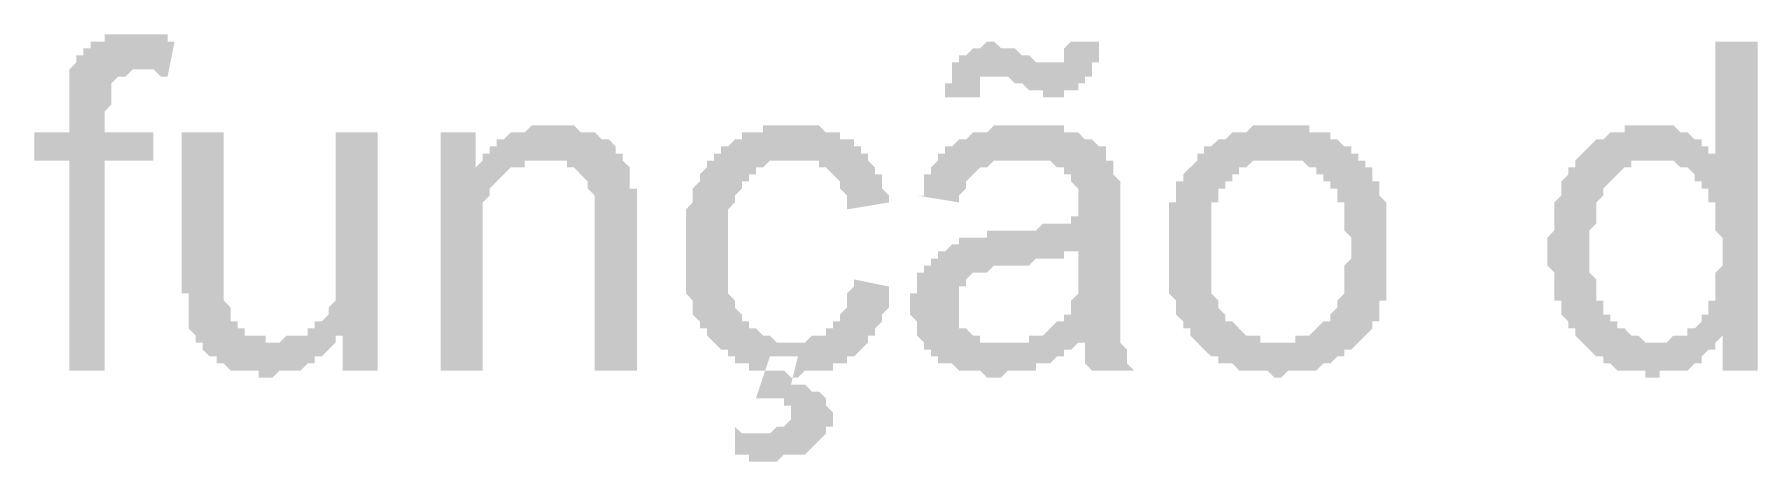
# Model space of a CAD drawing. Header units: millimetres. Extents: x 3949 to 6216, y -1987 to -943.
# Drawn here: x 5006.58 to 5018.59, y -1675 to -1672.02 of the extents above; entities that cross this region are included whole.
import ezdxf

# ---------------------------------------------------------------- set-up
doc = ezdxf.new("R2010")
doc.units = ezdxf.units.MM
doc.layers.add('PADRÃO DE ENTRADA', color=7, linetype='Continuous', lineweight=0)

msp = doc.modelspace()

# ---------------------------------------------------------------- hatches: boundary and pattern name
at = {"layer": 'PADRÃO DE ENTRADA', "transparency": 33554559}
for points in [[(5006.826, -1674.364), (5006.826, -1672.9), (5006.582, -1672.9), (5006.582, -1672.704), (5006.826, -1672.704), (5006.826, -1672.509), (5006.826, -1672.46), (5006.826, -1672.46), (5006.826, -1672.411), (5006.826, -1672.362), (5006.826, -1672.362), (5006.826, -1672.314), (5006.826, -1672.265), (5006.826, -1672.265), (5006.875, -1672.216), (5006.875, -1672.216), (5006.875, -1672.167), (5006.924, -1672.167), (5006.924, -1672.118), (5006.973, -1672.118), (5006.973, -1672.118), (5006.973, -1672.07), (5007.022, -1672.07), (5007.022, -1672.07), (5007.071, -1672.07), (5007.071, -1672.021), (5007.119, -1672.021), (5007.168, -1672.021), (5007.168, -1672.021), (5007.217, -1672.021), (5007.266, -1672.021), (5007.266, -1672.021), (5007.315, -1672.021), (5007.315, -1672.021), (5007.363, -1672.021), (5007.412, -1672.021), (5007.412, -1672.021), (5007.461, -1672.021), (5007.51, -1672.021), (5007.51, -1672.07), (5007.559, -1672.07), (5007.51, -1672.314), (5007.461, -1672.314), (5007.412, -1672.265), (5007.412, -1672.265), (5007.363, -1672.265), (5007.315, -1672.265), (5007.315, -1672.265), (5007.266, -1672.265), (5007.266, -1672.265), (5007.217, -1672.314), (5007.217, -1672.314), (5007.168, -1672.314), (5007.168, -1672.314), (5007.168, -1672.314), (5007.119, -1672.362), (5007.119, -1672.362), (5007.119, -1672.411), (5007.119, -1672.411), (5007.119, -1672.46), (5007.119, -1672.509), (5007.071, -1672.558), (5007.071, -1672.704), (5007.412, -1672.704), (5007.412, -1672.9), (5007.071, -1672.9), (5007.071, -1674.364)], [(5008.73, -1674.364), (5008.73, -1674.12), (5008.682, -1674.12), (5008.682, -1674.169), (5008.682, -1674.169), (5008.633, -1674.218), (5008.633, -1674.218), (5008.584, -1674.266), (5008.584, -1674.266), (5008.535, -1674.266), (5008.535, -1674.315), (5008.486, -1674.315), (5008.486, -1674.315), (5008.438, -1674.364), (5008.438, -1674.364), (5008.389, -1674.364), (5008.34, -1674.364), (5008.34, -1674.364), (5008.291, -1674.364), (5008.291, -1674.364), (5008.242, -1674.413), (5008.193, -1674.413), (5008.193, -1674.413), (5008.145, -1674.413), (5008.145, -1674.364), (5008.096, -1674.364), (5008.047, -1674.364), (5008.047, -1674.364), (5007.998, -1674.364), (5007.998, -1674.364), (5007.949, -1674.364), (5007.901, -1674.315), (5007.901, -1674.315), (5007.852, -1674.315), (5007.852, -1674.266), (5007.803, -1674.266), (5007.803, -1674.266), (5007.754, -1674.218), (5007.754, -1674.218), (5007.754, -1674.169), (5007.705, -1674.169), (5007.705, -1674.12), (5007.705, -1674.12), (5007.656, -1674.071), (5007.656, -1674.071), (5007.656, -1674.022), (5007.656, -1673.974), (5007.656, -1673.974), (5007.656, -1673.974), (5007.656, -1673.925), (5007.656, -1673.925), (5007.656, -1673.876), (5007.656, -1673.827), (5007.608, -1673.827), (5007.608, -1673.778), (5007.608, -1673.729), (5007.608, -1673.729), (5007.608, -1672.704), (5007.901, -1672.704), (5007.901, -1673.632), (5007.901, -1673.681), (5007.901, -1673.681), (5007.901, -1673.729), (5007.901, -1673.778), (5007.901, -1673.827), (5007.901, -1673.827), (5007.901, -1673.876), (5007.901, -1673.876), (5007.949, -1673.925), (5007.949, -1673.925), (5007.949, -1673.925), (5007.949, -1673.974), (5007.949, -1674.022), (5007.998, -1674.022), (5007.998, -1674.071), (5008.047, -1674.071), (5008.047, -1674.071), (5008.047, -1674.12), (5008.096, -1674.12), (5008.145, -1674.12), (5008.145, -1674.12), (5008.193, -1674.12), (5008.193, -1674.169), (5008.242, -1674.169), (5008.242, -1674.169), (5008.291, -1674.169), (5008.34, -1674.12), (5008.34, -1674.12), (5008.389, -1674.12), (5008.389, -1674.12), (5008.438, -1674.12), (5008.486, -1674.12), (5008.486, -1674.071), (5008.535, -1674.071), (5008.535, -1674.022), (5008.584, -1674.022), (5008.584, -1674.022), (5008.633, -1673.974), (5008.633, -1673.974), (5008.633, -1673.925), (5008.633, -1673.925), (5008.682, -1673.876), (5008.682, -1673.876), (5008.682, -1673.827), (5008.682, -1673.827), (5008.682, -1673.778), (5008.682, -1673.729), (5008.682, -1673.729), (5008.682, -1673.681), (5008.682, -1673.632), (5008.682, -1673.583), (5008.682, -1673.583), (5008.682, -1672.704), (5008.975, -1672.704), (5008.975, -1674.364)], [(5009.414, -1674.364), (5009.414, -1672.704), (5009.658, -1672.704), (5009.658, -1672.948), (5009.707, -1672.9), (5009.707, -1672.9), (5009.707, -1672.851), (5009.756, -1672.851), (5009.756, -1672.802), (5009.805, -1672.802), (5009.805, -1672.753), (5009.853, -1672.753), (5009.853, -1672.753), (5009.902, -1672.704), (5009.902, -1672.704), (5009.951, -1672.704), (5009.951, -1672.704), (5010, -1672.704), (5010.049, -1672.655), (5010.049, -1672.655), (5010.097, -1672.655), (5010.146, -1672.655), (5010.146, -1672.655), (5010.195, -1672.655), (5010.195, -1672.655), (5010.244, -1672.655), (5010.244, -1672.655), (5010.293, -1672.655), (5010.342, -1672.655), (5010.342, -1672.655), (5010.39, -1672.704), (5010.439, -1672.704), (5010.439, -1672.704), (5010.488, -1672.704), (5010.488, -1672.704), (5010.537, -1672.753), (5010.586, -1672.753), (5010.586, -1672.753), (5010.634, -1672.802), (5010.634, -1672.802), (5010.634, -1672.851), (5010.683, -1672.851), (5010.683, -1672.9), (5010.683, -1672.9), (5010.732, -1672.948), (5010.732, -1672.948), (5010.732, -1672.997), (5010.732, -1673.046), (5010.732, -1673.046), (5010.732, -1673.046), (5010.732, -1673.095), (5010.781, -1673.095), (5010.781, -1673.144), (5010.781, -1673.144), (5010.781, -1673.192), (5010.781, -1673.241), (5010.781, -1673.241), (5010.781, -1673.29), (5010.781, -1673.339), (5010.781, -1674.364), (5010.488, -1674.364), (5010.488, -1673.339), (5010.488, -1673.29), (5010.488, -1673.241), (5010.488, -1673.241), (5010.488, -1673.192), (5010.488, -1673.144), (5010.488, -1673.144), (5010.439, -1673.095), (5010.439, -1673.095), (5010.439, -1673.095), (5010.439, -1673.046), (5010.439, -1673.046), (5010.39, -1672.997), (5010.39, -1672.997), (5010.342, -1672.948), (5010.342, -1672.948), (5010.293, -1672.948), (5010.293, -1672.9), (5010.244, -1672.9), (5010.244, -1672.9), (5010.195, -1672.9), (5010.146, -1672.9), (5010.146, -1672.9), (5010.097, -1672.9), (5010.097, -1672.9), (5010.049, -1672.9), (5010, -1672.9), (5010, -1672.948), (5009.951, -1672.948), (5009.902, -1672.948), (5009.902, -1672.948), (5009.853, -1672.997), (5009.853, -1672.997), (5009.853, -1672.997), (5009.805, -1673.046), (5009.805, -1673.046), (5009.805, -1673.046), (5009.756, -1673.095), (5009.756, -1673.095), (5009.756, -1673.144), (5009.756, -1673.144), (5009.707, -1673.192), (5009.707, -1673.241), (5009.707, -1673.241), (5009.707, -1673.29), (5009.707, -1673.339), (5009.707, -1673.388), (5009.707, -1673.388), (5009.707, -1673.437), (5009.707, -1674.364)]]:
    msp.add_hatch(color=7, dxfattribs=at).paths.add_polyline_path(points)
h = msp.add_hatch(color=7, dxfattribs=at)
h.paths.add_polyline_path([(5013.905, -1674.169), (5013.857, -1674.169), (5013.808, -1674.218), (5013.808, -1674.218), (5013.759, -1674.218), (5013.759, -1674.266), (5013.71, -1674.266), (5013.71, -1674.266), (5013.661, -1674.315), (5013.612, -1674.315), (5013.612, -1674.315), (5013.564, -1674.315), (5013.564, -1674.315), (5013.564, -1674.364), (5013.515, -1674.364), (5013.515, -1674.364), (5013.466, -1674.364), (5013.417, -1674.364), (5013.417, -1674.364), (5013.368, -1674.364), (5013.32, -1674.413), (5013.32, -1674.413), (5013.271, -1674.413), (5013.222, -1674.413), (5013.173, -1674.364), (5013.173, -1674.364), (5013.124, -1674.364), (5013.075, -1674.364), (5013.075, -1674.364), (5013.027, -1674.364), (5013.027, -1674.364), (5012.978, -1674.315), (5012.929, -1674.315), (5012.929, -1674.315), (5012.88, -1674.315), (5012.88, -1674.266), (5012.88, -1674.266), (5012.831, -1674.266), (5012.831, -1674.218), (5012.783, -1674.218), (5012.783, -1674.169), (5012.783, -1674.169), (5012.734, -1674.12), (5012.734, -1674.12), (5012.734, -1674.071), (5012.734, -1674.071), (5012.734, -1674.022), (5012.685, -1673.974), (5012.685, -1673.974), (5012.685, -1673.925), (5012.685, -1673.925), (5012.685, -1673.876), (5012.685, -1673.827), (5012.734, -1673.827), (5012.734, -1673.778), (5012.734, -1673.778), (5012.734, -1673.729), (5012.734, -1673.681), (5012.783, -1673.681), (5012.783, -1673.681), (5012.783, -1673.632), (5012.831, -1673.632), (5012.831, -1673.583), (5012.88, -1673.583), (5012.88, -1673.534), (5012.88, -1673.534), (5012.929, -1673.534), (5012.978, -1673.485), (5012.978, -1673.485), (5013.027, -1673.485), (5013.027, -1673.437), (5013.075, -1673.437), (5013.124, -1673.437), (5013.124, -1673.437), (5013.173, -1673.437), (5013.173, -1673.437), (5013.222, -1673.437), (5013.222, -1673.388), (5013.271, -1673.388), (5013.32, -1673.388), (5013.368, -1673.388), (5013.417, -1673.388), (5013.417, -1673.388), (5013.466, -1673.388), (5013.515, -1673.388), (5013.564, -1673.388), (5013.564, -1673.388), (5013.612, -1673.339), (5013.661, -1673.339), (5013.661, -1673.339), (5013.71, -1673.339), (5013.759, -1673.339), (5013.759, -1673.339), (5013.808, -1673.339), (5013.808, -1673.29), (5013.857, -1673.29), (5013.857, -1673.29), (5013.857, -1673.241), (5013.857, -1673.241), (5013.857, -1673.241), (5013.857, -1673.192), (5013.857, -1673.144), (5013.857, -1673.095), (5013.857, -1673.095), (5013.808, -1673.046), (5013.808, -1673.046), (5013.808, -1672.997), (5013.808, -1672.997), (5013.759, -1672.997), (5013.759, -1672.948), (5013.759, -1672.948), (5013.71, -1672.948), (5013.71, -1672.948), (5013.661, -1672.9), (5013.612, -1672.9), (5013.612, -1672.9), (5013.564, -1672.9), (5013.515, -1672.9), (5013.515, -1672.9), (5013.466, -1672.9), (5013.417, -1672.9), (5013.368, -1672.9), (5013.368, -1672.9), (5013.32, -1672.9), (5013.271, -1672.9), (5013.271, -1672.9), (5013.222, -1672.948), (5013.222, -1672.948), (5013.173, -1672.948), (5013.173, -1672.948), (5013.124, -1672.997), (5013.124, -1672.997), (5013.124, -1672.997), (5013.075, -1673.046), (5013.075, -1673.046), (5013.075, -1673.095), (5013.027, -1673.144), (5013.027, -1673.144), (5013.027, -1673.192), (5013.027, -1673.192), (5012.734, -1673.144), (5012.783, -1673.144), (5012.783, -1673.095), (5012.783, -1673.046), (5012.783, -1673.046), (5012.783, -1672.997), (5012.831, -1672.997), (5012.831, -1672.948), (5012.831, -1672.948), (5012.88, -1672.9), (5012.88, -1672.9), (5012.88, -1672.851), (5012.929, -1672.851), (5012.929, -1672.802), (5012.978, -1672.802), (5012.978, -1672.802), (5013.027, -1672.753), (5013.027, -1672.753), (5013.075, -1672.753), (5013.124, -1672.704), (5013.124, -1672.704), (5013.173, -1672.704), (5013.173, -1672.704), (5013.222, -1672.704), (5013.222, -1672.704), (5013.271, -1672.655), (5013.32, -1672.655), (5013.32, -1672.655), (5013.368, -1672.655), (5013.417, -1672.655), (5013.417, -1672.655), (5013.466, -1672.655), (5013.515, -1672.655), (5013.515, -1672.655), (5013.564, -1672.655), (5013.612, -1672.655), (5013.661, -1672.655), (5013.661, -1672.655), (5013.71, -1672.655), (5013.759, -1672.655), (5013.759, -1672.704), (5013.808, -1672.704), (5013.808, -1672.704), (5013.857, -1672.704), (5013.857, -1672.704), (5013.905, -1672.753), (5013.954, -1672.753), (5013.954, -1672.753), (5014.003, -1672.802), (5014.003, -1672.802), (5014.052, -1672.802), (5014.052, -1672.851), (5014.052, -1672.851), (5014.052, -1672.9), (5014.101, -1672.9), (5014.101, -1672.948), (5014.101, -1672.948), (5014.101, -1672.997), (5014.15, -1673.046), (5014.15, -1673.046), (5014.15, -1673.046), (5014.15, -1673.095), (5014.15, -1673.144), (5014.15, -1673.144), (5014.15, -1673.192), (5014.15, -1673.241), (5014.15, -1673.29), (5014.15, -1673.29), (5014.15, -1673.681), (5014.15, -1673.729), (5014.15, -1673.778), (5014.15, -1673.778), (5014.15, -1673.827), (5014.15, -1673.876), (5014.15, -1673.925), (5014.15, -1673.974), (5014.15, -1673.974), (5014.15, -1674.022), (5014.15, -1674.022), (5014.15, -1674.071), (5014.15, -1674.071), (5014.15, -1674.12), (5014.15, -1674.12), (5014.15, -1674.169), (5014.15, -1674.169), (5014.15, -1674.169), (5014.198, -1674.218), (5014.198, -1674.266), (5014.198, -1674.266), (5014.198, -1674.315), (5014.198, -1674.315), (5014.247, -1674.364), (5013.954, -1674.364), (5013.905, -1674.315), (5013.905, -1674.315), (5013.905, -1674.266), (5013.905, -1674.218), (5013.905, -1674.218), (5013.905, -1674.169), (5013.905, -1674.169)], flags=0)
h.paths.add_polyline_path([(5013.857, -1673.534), (5013.857, -1673.534), (5013.808, -1673.534), (5013.808, -1673.534), (5013.759, -1673.534), (5013.759, -1673.583), (5013.71, -1673.583), (5013.661, -1673.583), (5013.661, -1673.583), (5013.612, -1673.583), (5013.564, -1673.583), (5013.564, -1673.583), (5013.515, -1673.632), (5013.466, -1673.632), (5013.417, -1673.632), (5013.417, -1673.632), (5013.368, -1673.632), (5013.32, -1673.632), (5013.271, -1673.632), (5013.271, -1673.632), (5013.222, -1673.681), (5013.173, -1673.681), (5013.173, -1673.681), (5013.173, -1673.681), (5013.124, -1673.681), (5013.075, -1673.729), (5013.075, -1673.729), (5013.075, -1673.778), (5013.027, -1673.778), (5013.027, -1673.778), (5013.027, -1673.827), (5013.027, -1673.876), (5013.027, -1673.876), (5013.027, -1673.925), (5013.027, -1673.925), (5013.027, -1673.974), (5013.027, -1674.022), (5013.027, -1674.022), (5013.027, -1674.071), (5013.075, -1674.071), (5013.075, -1674.071), (5013.124, -1674.12), (5013.124, -1674.12), (5013.173, -1674.12), (5013.173, -1674.169), (5013.222, -1674.169), (5013.271, -1674.169), (5013.271, -1674.169), (5013.32, -1674.169), (5013.32, -1674.169), (5013.368, -1674.169), (5013.417, -1674.169), (5013.417, -1674.169), (5013.466, -1674.169), (5013.515, -1674.169), (5013.515, -1674.12), (5013.564, -1674.12), (5013.564, -1674.12), (5013.612, -1674.12), (5013.612, -1674.12), (5013.661, -1674.071), (5013.661, -1674.071), (5013.71, -1674.022), (5013.71, -1674.022), (5013.759, -1674.022), (5013.759, -1673.974), (5013.808, -1673.974), (5013.808, -1673.925), (5013.808, -1673.925), (5013.808, -1673.876), (5013.808, -1673.876), (5013.857, -1673.827), (5013.857, -1673.778), (5013.857, -1673.778), (5013.857, -1673.729), (5013.857, -1673.681), (5013.857, -1673.681), (5013.857, -1673.632), (5013.857, -1673.632)], flags=0)
h.paths.add_polyline_path([(5012.929, -1672.46), (5012.929, -1672.411), (5012.929, -1672.362), (5012.978, -1672.362), (5012.978, -1672.314), (5012.978, -1672.265), (5012.978, -1672.265), (5012.978, -1672.216), (5013.027, -1672.216), (5013.027, -1672.167), (5013.075, -1672.167), (5013.075, -1672.167), (5013.124, -1672.118), (5013.124, -1672.118), (5013.173, -1672.118), (5013.173, -1672.118), (5013.222, -1672.07), (5013.271, -1672.07), (5013.271, -1672.07), (5013.271, -1672.07), (5013.32, -1672.118), (5013.32, -1672.118), (5013.368, -1672.118), (5013.417, -1672.118), (5013.417, -1672.118), (5013.466, -1672.167), (5013.515, -1672.167), (5013.515, -1672.167), (5013.564, -1672.216), (5013.612, -1672.216), (5013.612, -1672.216), (5013.661, -1672.216), (5013.661, -1672.216), (5013.71, -1672.216), (5013.759, -1672.216), (5013.759, -1672.216), (5013.759, -1672.167), (5013.759, -1672.167), (5013.759, -1672.118), (5013.808, -1672.07), (5014.003, -1672.07), (5014.003, -1672.118), (5014.003, -1672.167), (5014.003, -1672.216), (5013.954, -1672.216), (5013.954, -1672.265), (5013.954, -1672.265), (5013.954, -1672.314), (5013.905, -1672.314), (5013.905, -1672.362), (5013.905, -1672.362), (5013.857, -1672.362), (5013.857, -1672.411), (5013.808, -1672.411), (5013.808, -1672.411), (5013.759, -1672.411), (5013.759, -1672.46), (5013.71, -1672.46), (5013.661, -1672.46), (5013.661, -1672.46), (5013.612, -1672.46), (5013.612, -1672.411), (5013.564, -1672.411), (5013.564, -1672.411), (5013.515, -1672.411), (5013.466, -1672.362), (5013.466, -1672.362), (5013.417, -1672.362), (5013.368, -1672.314), (5013.368, -1672.314), (5013.32, -1672.314), (5013.32, -1672.314), (5013.271, -1672.314), (5013.271, -1672.314), (5013.222, -1672.314), (5013.222, -1672.314), (5013.173, -1672.314), (5013.173, -1672.314), (5013.173, -1672.362), (5013.173, -1672.362), (5013.173, -1672.411), (5013.173, -1672.46)], flags=0)
h = msp.add_hatch(color=7, dxfattribs=at)
h.paths.add_polyline_path([(5018.348, -1674.364), (5018.348, -1674.12), (5018.299, -1674.169), (5018.299, -1674.218), (5018.25, -1674.218), (5018.25, -1674.218), (5018.202, -1674.266), (5018.202, -1674.266), (5018.202, -1674.315), (5018.153, -1674.315), (5018.153, -1674.315), (5018.104, -1674.364), (5018.055, -1674.364), (5018.055, -1674.364), (5018.006, -1674.364), (5018.006, -1674.364), (5017.958, -1674.364), (5017.909, -1674.364), (5017.909, -1674.413), (5017.86, -1674.413), (5017.811, -1674.413), (5017.811, -1674.364), (5017.762, -1674.364), (5017.713, -1674.364), (5017.713, -1674.364), (5017.665, -1674.364), (5017.665, -1674.364), (5017.616, -1674.364), (5017.567, -1674.315), (5017.567, -1674.315), (5017.518, -1674.315), (5017.518, -1674.266), (5017.518, -1674.266), (5017.469, -1674.266), (5017.469, -1674.266), (5017.42, -1674.218), (5017.42, -1674.218), (5017.372, -1674.169), (5017.372, -1674.169), (5017.323, -1674.12), (5017.323, -1674.12), (5017.323, -1674.071), (5017.274, -1674.071), (5017.274, -1674.022), (5017.274, -1674.022), (5017.225, -1673.974), (5017.225, -1673.925), (5017.225, -1673.925), (5017.225, -1673.876), (5017.176, -1673.876), (5017.176, -1673.827), (5017.176, -1673.827), (5017.176, -1673.778), (5017.176, -1673.729), (5017.176, -1673.729), (5017.176, -1673.681), (5017.128, -1673.632), (5017.128, -1673.632), (5017.128, -1673.583), (5017.128, -1673.534), (5017.128, -1673.534), (5017.128, -1673.485), (5017.128, -1673.437), (5017.128, -1673.437), (5017.176, -1673.388), (5017.176, -1673.339), (5017.176, -1673.339), (5017.176, -1673.29), (5017.176, -1673.241), (5017.176, -1673.241), (5017.176, -1673.192), (5017.176, -1673.192), (5017.225, -1673.144), (5017.225, -1673.095), (5017.225, -1673.095), (5017.225, -1673.095), (5017.225, -1673.046), (5017.274, -1672.997), (5017.274, -1672.997), (5017.274, -1672.948), (5017.323, -1672.948), (5017.323, -1672.9), (5017.323, -1672.9), (5017.372, -1672.851), (5017.372, -1672.851), (5017.42, -1672.802), (5017.42, -1672.802), (5017.469, -1672.753), (5017.469, -1672.753), (5017.518, -1672.753), (5017.518, -1672.753), (5017.567, -1672.704), (5017.567, -1672.704), (5017.616, -1672.704), (5017.665, -1672.704), (5017.665, -1672.655), (5017.713, -1672.655), (5017.762, -1672.655), (5017.762, -1672.655), (5017.811, -1672.655), (5017.86, -1672.655), (5017.86, -1672.655), (5017.86, -1672.655), (5017.909, -1672.655), (5017.958, -1672.655), (5017.958, -1672.655), (5018.006, -1672.655), (5018.055, -1672.704), (5018.055, -1672.704), (5018.104, -1672.704), (5018.104, -1672.704), (5018.153, -1672.753), (5018.153, -1672.753), (5018.202, -1672.753), (5018.202, -1672.802), (5018.25, -1672.802), (5018.25, -1672.851), (5018.299, -1672.851), (5018.299, -1672.9), (5018.299, -1672.9), (5018.299, -1672.07), (5018.592, -1672.07), (5018.592, -1674.364)], flags=0)
h.paths.add_polyline_path([(5017.42, -1673.534), (5017.42, -1673.583), (5017.42, -1673.583), (5017.42, -1673.632), (5017.42, -1673.681), (5017.469, -1673.729), (5017.469, -1673.729), (5017.469, -1673.778), (5017.469, -1673.778), (5017.469, -1673.827), (5017.469, -1673.876), (5017.518, -1673.876), (5017.518, -1673.925), (5017.518, -1673.925), (5017.518, -1673.974), (5017.567, -1673.974), (5017.567, -1674.022), (5017.567, -1674.022), (5017.616, -1674.022), (5017.616, -1674.071), (5017.665, -1674.071), (5017.665, -1674.071), (5017.713, -1674.12), (5017.713, -1674.12), (5017.762, -1674.12), (5017.762, -1674.12), (5017.811, -1674.169), (5017.811, -1674.169), (5017.86, -1674.169), (5017.909, -1674.169), (5017.909, -1674.169), (5017.958, -1674.169), (5017.958, -1674.169), (5018.006, -1674.12), (5018.055, -1674.12), (5018.055, -1674.12), (5018.104, -1674.12), (5018.104, -1674.071), (5018.153, -1674.071), (5018.153, -1674.071), (5018.202, -1674.022), (5018.202, -1674.022), (5018.202, -1673.974), (5018.25, -1673.974), (5018.25, -1673.925), (5018.25, -1673.925), (5018.25, -1673.876), (5018.299, -1673.876), (5018.299, -1673.827), (5018.299, -1673.827), (5018.299, -1673.778), (5018.299, -1673.729), (5018.299, -1673.729), (5018.299, -1673.681), (5018.348, -1673.632), (5018.348, -1673.583), (5018.348, -1673.583), (5018.348, -1673.534), (5018.348, -1673.485), (5018.348, -1673.485), (5018.348, -1673.437), (5018.299, -1673.388), (5018.299, -1673.339), (5018.299, -1673.339), (5018.299, -1673.29), (5018.299, -1673.241), (5018.299, -1673.241), (5018.299, -1673.192), (5018.25, -1673.192), (5018.25, -1673.144), (5018.25, -1673.144), (5018.25, -1673.095), (5018.202, -1673.095), (5018.202, -1673.046), (5018.202, -1673.046), (5018.153, -1673.046), (5018.153, -1672.997), (5018.153, -1672.997), (5018.104, -1672.948), (5018.055, -1672.948), (5018.055, -1672.948), (5018.006, -1672.9), (5018.006, -1672.9), (5017.958, -1672.9), (5017.958, -1672.9), (5017.909, -1672.9), (5017.86, -1672.9), (5017.86, -1672.9), (5017.86, -1672.9), (5017.811, -1672.9), (5017.762, -1672.9), (5017.762, -1672.9), (5017.713, -1672.9), (5017.713, -1672.948), (5017.665, -1672.948), (5017.665, -1672.948), (5017.616, -1672.997), (5017.616, -1672.997), (5017.567, -1673.046), (5017.567, -1673.046), (5017.567, -1673.046), (5017.518, -1673.095), (5017.518, -1673.095), (5017.518, -1673.144), (5017.518, -1673.144), (5017.469, -1673.192), (5017.469, -1673.192), (5017.469, -1673.241), (5017.469, -1673.29), (5017.469, -1673.29), (5017.469, -1673.339), (5017.42, -1673.388), (5017.42, -1673.388), (5017.42, -1673.437), (5017.42, -1673.485), (5017.42, -1673.534), (5017.42, -1673.534)], flags=0)
h = msp.add_hatch(color=7, dxfattribs=at)
h.paths.add_polyline_path([(5012.294, -1673.729), (5012.538, -1673.778), (5012.538, -1673.827), (5012.538, -1673.827), (5012.538, -1673.876), (5012.538, -1673.925), (5012.538, -1673.925), (5012.49, -1673.974), (5012.49, -1674.022), (5012.49, -1674.022), (5012.441, -1674.071), (5012.441, -1674.071), (5012.441, -1674.12), (5012.392, -1674.12), (5012.392, -1674.169), (5012.392, -1674.169), (5012.343, -1674.218), (5012.343, -1674.218), (5012.343, -1674.218), (5012.294, -1674.266), (5012.294, -1674.266), (5012.246, -1674.266), (5012.246, -1674.315), (5012.197, -1674.315), (5012.148, -1674.315), (5012.148, -1674.364), (5012.099, -1674.364), (5012.099, -1674.364), (5012.05, -1674.364), (5012.001, -1674.364), (5012.001, -1674.364), (5011.953, -1674.364), (5011.953, -1674.364), (5011.904, -1674.413), (5011.855, -1674.413), (5011.855, -1674.413), (5011.806, -1674.364), (5011.757, -1674.364), (5011.708, -1674.364), (5011.708, -1674.364), (5011.66, -1674.364), (5011.66, -1674.364), (5011.611, -1674.364), (5011.562, -1674.364), (5011.562, -1674.315), (5011.513, -1674.315), (5011.513, -1674.315), (5011.464, -1674.315), (5011.464, -1674.266), (5011.416, -1674.266), (5011.416, -1674.218), (5011.367, -1674.218), (5011.367, -1674.218), (5011.318, -1674.169), (5011.318, -1674.169), (5011.318, -1674.169), (5011.269, -1674.12), (5011.269, -1674.12), (5011.269, -1674.071), (5011.22, -1674.071), (5011.22, -1674.022), (5011.22, -1674.022), (5011.171, -1673.974), (5011.171, -1673.974), (5011.171, -1673.925), (5011.171, -1673.876), (5011.171, -1673.876), (5011.123, -1673.827), (5011.123, -1673.827), (5011.123, -1673.778), (5011.123, -1673.729), (5011.123, -1673.729), (5011.123, -1673.681), (5011.123, -1673.632), (5011.123, -1673.583), (5011.123, -1673.583), (5011.123, -1673.534), (5011.123, -1673.485), (5011.123, -1673.437), (5011.123, -1673.437), (5011.123, -1673.388), (5011.123, -1673.339), (5011.123, -1673.339), (5011.123, -1673.29), (5011.123, -1673.241), (5011.123, -1673.241), (5011.171, -1673.192), (5011.171, -1673.192), (5011.171, -1673.144), (5011.171, -1673.095), (5011.171, -1673.095), (5011.22, -1673.046), (5011.22, -1673.046), (5011.22, -1673.046), (5011.22, -1672.997), (5011.269, -1672.948), (5011.269, -1672.948), (5011.269, -1672.9), (5011.318, -1672.9), (5011.318, -1672.851), (5011.367, -1672.851), (5011.367, -1672.851), (5011.367, -1672.802), (5011.416, -1672.802), (5011.464, -1672.753), (5011.464, -1672.753), (5011.464, -1672.753), (5011.513, -1672.753), (5011.513, -1672.704), (5011.562, -1672.704), (5011.611, -1672.704), (5011.611, -1672.704), (5011.66, -1672.704), (5011.66, -1672.655), (5011.708, -1672.655), (5011.757, -1672.655), (5011.757, -1672.655), (5011.806, -1672.655), (5011.855, -1672.655), (5011.855, -1672.655), (5011.904, -1672.655), (5011.953, -1672.655), (5011.953, -1672.655), (5012.001, -1672.655), (5012.05, -1672.655), (5012.05, -1672.655), (5012.099, -1672.704), (5012.148, -1672.704), (5012.148, -1672.704), (5012.197, -1672.704), (5012.197, -1672.753), (5012.246, -1672.753), (5012.246, -1672.753), (5012.294, -1672.753), (5012.294, -1672.802), (5012.343, -1672.802), (5012.343, -1672.851), (5012.392, -1672.851), (5012.392, -1672.9), (5012.392, -1672.9), (5012.441, -1672.948), (5012.441, -1672.948), (5012.441, -1672.997), (5012.49, -1672.997), (5012.49, -1673.046), (5012.49, -1673.046), (5012.49, -1673.095), (5012.538, -1673.144), (5012.538, -1673.144), (5012.538, -1673.192), (5012.246, -1673.241), (5012.246, -1673.192), (5012.246, -1673.144), (5012.246, -1673.144), (5012.197, -1673.095), (5012.197, -1673.046), (5012.197, -1673.046), (5012.148, -1672.997), (5012.148, -1672.997), (5012.148, -1672.997), (5012.099, -1672.948), (5012.099, -1672.948), (5012.05, -1672.948), (5012.05, -1672.9), (5012.001, -1672.9), (5012.001, -1672.9), (5011.953, -1672.9), (5011.904, -1672.9), (5011.904, -1672.9), (5011.855, -1672.9), (5011.855, -1672.9), (5011.806, -1672.9), (5011.757, -1672.9), (5011.757, -1672.9), (5011.708, -1672.9), (5011.708, -1672.9), (5011.66, -1672.948), (5011.66, -1672.948), (5011.611, -1672.948), (5011.611, -1672.997), (5011.562, -1672.997), (5011.562, -1673.046), (5011.513, -1673.046), (5011.513, -1673.046), (5011.513, -1673.095), (5011.513, -1673.095), (5011.464, -1673.144), (5011.464, -1673.144), (5011.464, -1673.192), (5011.464, -1673.192), (5011.416, -1673.241), (5011.416, -1673.241), (5011.416, -1673.29), (5011.416, -1673.339), (5011.416, -1673.339), (5011.416, -1673.388), (5011.416, -1673.437), (5011.416, -1673.485), (5011.416, -1673.534), (5011.416, -1673.534), (5011.416, -1673.583), (5011.416, -1673.583), (5011.416, -1673.632), (5011.416, -1673.681), (5011.416, -1673.729), (5011.416, -1673.729), (5011.416, -1673.778), (5011.416, -1673.827), (5011.416, -1673.827), (5011.464, -1673.876), (5011.464, -1673.876), (5011.464, -1673.925), (5011.464, -1673.925), (5011.513, -1673.974), (5011.513, -1673.974), (5011.513, -1674.022), (5011.513, -1674.022), (5011.562, -1674.022), (5011.562, -1674.071), (5011.611, -1674.071), (5011.611, -1674.071), (5011.66, -1674.12), (5011.66, -1674.12), (5011.708, -1674.12), (5011.708, -1674.12), (5011.757, -1674.169), (5011.806, -1674.169), (5011.806, -1674.169), (5011.855, -1674.169), (5011.855, -1674.169), (5011.904, -1674.169), (5011.953, -1674.169), (5011.953, -1674.169), (5012.001, -1674.12), (5012.001, -1674.12), (5012.05, -1674.12), (5012.099, -1674.12), (5012.099, -1674.071), (5012.148, -1674.071), (5012.148, -1674.071), (5012.148, -1674.022), (5012.197, -1674.022), (5012.197, -1673.974), (5012.197, -1673.974), (5012.246, -1673.925), (5012.246, -1673.925), (5012.246, -1673.876), (5012.246, -1673.876), (5012.246, -1673.827), (5012.294, -1673.778), (5012.294, -1673.729), (5012.294, -1673.729)], flags=0)
h.paths.add_polyline_path([(5011.611, -1674.559), (5011.708, -1674.266), (5011.904, -1674.266), (5011.855, -1674.462), (5011.904, -1674.462), (5011.953, -1674.462), (5011.953, -1674.462), (5012.001, -1674.511), (5012.001, -1674.511), (5012.05, -1674.511), (5012.05, -1674.511), (5012.099, -1674.559), (5012.099, -1674.608), (5012.099, -1674.608), (5012.148, -1674.657), (5012.148, -1674.657), (5012.148, -1674.706), (5012.148, -1674.706), (5012.148, -1674.755), (5012.099, -1674.755), (5012.099, -1674.803), (5012.099, -1674.803), (5012.05, -1674.852), (5012.05, -1674.852), (5012.001, -1674.901), (5012.001, -1674.901), (5012.001, -1674.901), (5011.953, -1674.95), (5011.953, -1674.95), (5011.904, -1674.95), (5011.855, -1674.95), (5011.855, -1674.95), (5011.806, -1674.95), (5011.757, -1674.999), (5011.757, -1674.999), (5011.708, -1674.999), (5011.66, -1674.999), (5011.66, -1674.999), (5011.611, -1674.999), (5011.562, -1674.999), (5011.562, -1674.95), (5011.513, -1674.95), (5011.464, -1674.95), (5011.464, -1674.95), (5011.464, -1674.95), (5011.464, -1674.755), (5011.513, -1674.803), (5011.562, -1674.803), (5011.562, -1674.803), (5011.611, -1674.803), (5011.611, -1674.803), (5011.66, -1674.803), (5011.708, -1674.803), (5011.757, -1674.755), (5011.757, -1674.755), (5011.806, -1674.755), (5011.806, -1674.755), (5011.806, -1674.755), (5011.855, -1674.706), (5011.855, -1674.706), (5011.855, -1674.657), (5011.855, -1674.657), (5011.855, -1674.657), (5011.855, -1674.608), (5011.855, -1674.608), (5011.806, -1674.608), (5011.806, -1674.559), (5011.757, -1674.559), (5011.757, -1674.559), (5011.708, -1674.559), (5011.66, -1674.559), (5011.611, -1674.559), (5011.611, -1674.559)], flags=0)
h = msp.add_hatch(color=7, dxfattribs=at)
h.paths.add_polyline_path([(5014.491, -1673.534), (5014.491, -1673.485), (5014.491, -1673.437), (5014.491, -1673.437), (5014.491, -1673.388), (5014.491, -1673.339), (5014.491, -1673.29), (5014.491, -1673.29), (5014.491, -1673.241), (5014.491, -1673.192), (5014.54, -1673.192), (5014.54, -1673.144), (5014.54, -1673.144), (5014.54, -1673.095), (5014.54, -1673.046), (5014.589, -1673.046), (5014.589, -1672.997), (5014.589, -1672.997), (5014.638, -1672.948), (5014.638, -1672.948), (5014.638, -1672.948), (5014.687, -1672.9), (5014.687, -1672.9), (5014.687, -1672.851), (5014.735, -1672.851), (5014.735, -1672.851), (5014.735, -1672.802), (5014.784, -1672.802), (5014.784, -1672.802), (5014.833, -1672.753), (5014.833, -1672.753), (5014.882, -1672.753), (5014.931, -1672.704), (5014.931, -1672.704), (5014.979, -1672.704), (5014.979, -1672.704), (5015.028, -1672.704), (5015.077, -1672.655), (5015.077, -1672.655), (5015.126, -1672.655), (5015.175, -1672.655), (5015.175, -1672.655), (5015.224, -1672.655), (5015.272, -1672.655), (5015.272, -1672.655), (5015.272, -1672.655), (5015.321, -1672.655), (5015.37, -1672.655), (5015.37, -1672.655), (5015.419, -1672.655), (5015.468, -1672.655), (5015.468, -1672.704), (5015.516, -1672.704), (5015.516, -1672.704), (5015.565, -1672.704), (5015.614, -1672.704), (5015.614, -1672.753), (5015.663, -1672.753), (5015.663, -1672.753), (5015.712, -1672.802), (5015.712, -1672.802), (5015.761, -1672.802), (5015.761, -1672.851), (5015.809, -1672.851), (5015.809, -1672.9), (5015.809, -1672.9), (5015.858, -1672.9), (5015.858, -1672.948), (5015.907, -1672.948), (5015.907, -1672.997), (5015.907, -1672.997), (5015.907, -1673.046), (5015.956, -1673.046), (5015.956, -1673.095), (5015.956, -1673.144), (5015.956, -1673.144), (5016.005, -1673.192), (5016.005, -1673.192), (5016.005, -1673.241), (5016.005, -1673.29), (5016.005, -1673.29), (5016.005, -1673.339), (5016.005, -1673.388), (5016.005, -1673.388), (5016.005, -1673.437), (5016.005, -1673.485), (5016.005, -1673.485), (5016.005, -1673.534), (5016.005, -1673.583), (5016.005, -1673.632), (5016.005, -1673.632), (5016.005, -1673.681), (5016.005, -1673.729), (5016.005, -1673.729), (5016.005, -1673.778), (5016.005, -1673.827), (5016.005, -1673.827), (5016.005, -1673.876), (5015.956, -1673.876), (5015.956, -1673.925), (5015.956, -1673.974), (5015.956, -1673.974), (5015.956, -1673.974), (5015.956, -1674.022), (5015.907, -1674.022), (5015.907, -1674.071), (5015.907, -1674.071), (5015.858, -1674.12), (5015.858, -1674.12), (5015.809, -1674.169), (5015.809, -1674.169), (5015.761, -1674.218), (5015.761, -1674.218), (5015.712, -1674.218), (5015.712, -1674.266), (5015.663, -1674.266), (5015.663, -1674.266), (5015.614, -1674.315), (5015.614, -1674.315), (5015.565, -1674.315), (5015.516, -1674.364), (5015.516, -1674.364), (5015.468, -1674.364), (5015.468, -1674.364), (5015.419, -1674.364), (5015.37, -1674.364), (5015.37, -1674.364), (5015.321, -1674.364), (5015.272, -1674.413), (5015.272, -1674.413), (5015.272, -1674.413), (5015.224, -1674.413), (5015.175, -1674.364), (5015.126, -1674.364), (5015.126, -1674.364), (5015.077, -1674.364), (5015.077, -1674.364), (5015.028, -1674.364), (5014.979, -1674.364), (5014.979, -1674.364), (5014.931, -1674.315), (5014.931, -1674.315), (5014.882, -1674.315), (5014.833, -1674.315), (5014.833, -1674.266), (5014.784, -1674.266), (5014.784, -1674.266), (5014.735, -1674.218), (5014.735, -1674.218), (5014.687, -1674.169), (5014.687, -1674.169), (5014.687, -1674.169), (5014.638, -1674.12), (5014.638, -1674.12), (5014.638, -1674.071), (5014.589, -1674.071), (5014.589, -1674.022), (5014.589, -1674.022), (5014.54, -1673.974), (5014.54, -1673.974), (5014.54, -1673.925), (5014.54, -1673.876), (5014.54, -1673.876), (5014.491, -1673.827), (5014.491, -1673.827), (5014.491, -1673.778), (5014.491, -1673.729), (5014.491, -1673.729), (5014.491, -1673.681), (5014.491, -1673.632), (5014.491, -1673.583), (5014.491, -1673.583), (5014.491, -1673.534), (5014.491, -1673.534)], flags=0)
h.paths.add_polyline_path([(5014.784, -1673.534), (5014.784, -1673.583), (5014.784, -1673.583), (5014.784, -1673.632), (5014.784, -1673.681), (5014.784, -1673.729), (5014.784, -1673.729), (5014.784, -1673.778), (5014.784, -1673.778), (5014.784, -1673.827), (5014.833, -1673.876), (5014.833, -1673.876), (5014.833, -1673.925), (5014.833, -1673.925), (5014.882, -1673.974), (5014.882, -1673.974), (5014.882, -1673.974), (5014.882, -1674.022), (5014.931, -1674.022), (5014.931, -1674.022), (5014.979, -1674.071), (5014.979, -1674.071), (5015.028, -1674.12), (5015.028, -1674.12), (5015.077, -1674.12), (5015.126, -1674.12), (5015.126, -1674.169), (5015.175, -1674.169), (5015.175, -1674.169), (5015.224, -1674.169), (5015.272, -1674.169), (5015.272, -1674.169), (5015.321, -1674.169), (5015.37, -1674.169), (5015.37, -1674.12), (5015.419, -1674.12), (5015.419, -1674.12), (5015.468, -1674.12), (5015.468, -1674.12), (5015.516, -1674.071), (5015.516, -1674.071), (5015.565, -1674.022), (5015.565, -1674.022), (5015.614, -1674.022), (5015.614, -1673.974), (5015.614, -1673.974), (5015.663, -1673.925), (5015.663, -1673.925), (5015.663, -1673.876), (5015.663, -1673.876), (5015.712, -1673.827), (5015.712, -1673.827), (5015.712, -1673.778), (5015.712, -1673.729), (5015.712, -1673.729), (5015.712, -1673.681), (5015.712, -1673.632), (5015.761, -1673.583), (5015.761, -1673.583), (5015.761, -1673.534), (5015.761, -1673.534), (5015.761, -1673.485), (5015.761, -1673.437), (5015.712, -1673.388), (5015.712, -1673.388), (5015.712, -1673.339), (5015.712, -1673.29), (5015.712, -1673.29), (5015.712, -1673.241), (5015.712, -1673.192), (5015.663, -1673.192), (5015.663, -1673.144), (5015.663, -1673.144), (5015.663, -1673.095), (5015.614, -1673.095), (5015.614, -1673.046), (5015.614, -1673.046), (5015.565, -1673.046), (5015.565, -1672.997), (5015.516, -1672.997), (5015.516, -1672.948), (5015.468, -1672.948), (5015.468, -1672.948), (5015.419, -1672.9), (5015.419, -1672.9), (5015.37, -1672.9), (5015.321, -1672.9), (5015.321, -1672.9), (5015.272, -1672.9), (5015.272, -1672.9), (5015.224, -1672.9), (5015.175, -1672.9), (5015.175, -1672.9), (5015.126, -1672.9), (5015.077, -1672.9), (5015.077, -1672.9), (5015.028, -1672.948), (5015.028, -1672.948), (5014.979, -1672.948), (5014.979, -1672.997), (5014.931, -1672.997), (5014.931, -1673.046), (5014.882, -1673.046), (5014.882, -1673.046), (5014.882, -1673.095), (5014.833, -1673.095), (5014.833, -1673.144), (5014.833, -1673.144), (5014.833, -1673.192), (5014.784, -1673.192), (5014.784, -1673.241), (5014.784, -1673.29), (5014.784, -1673.29), (5014.784, -1673.339), (5014.784, -1673.388), (5014.784, -1673.388), (5014.784, -1673.437), (5014.784, -1673.485), (5014.784, -1673.534), (5014.784, -1673.534)], flags=0)

doc.saveas('drawing.dxf')
